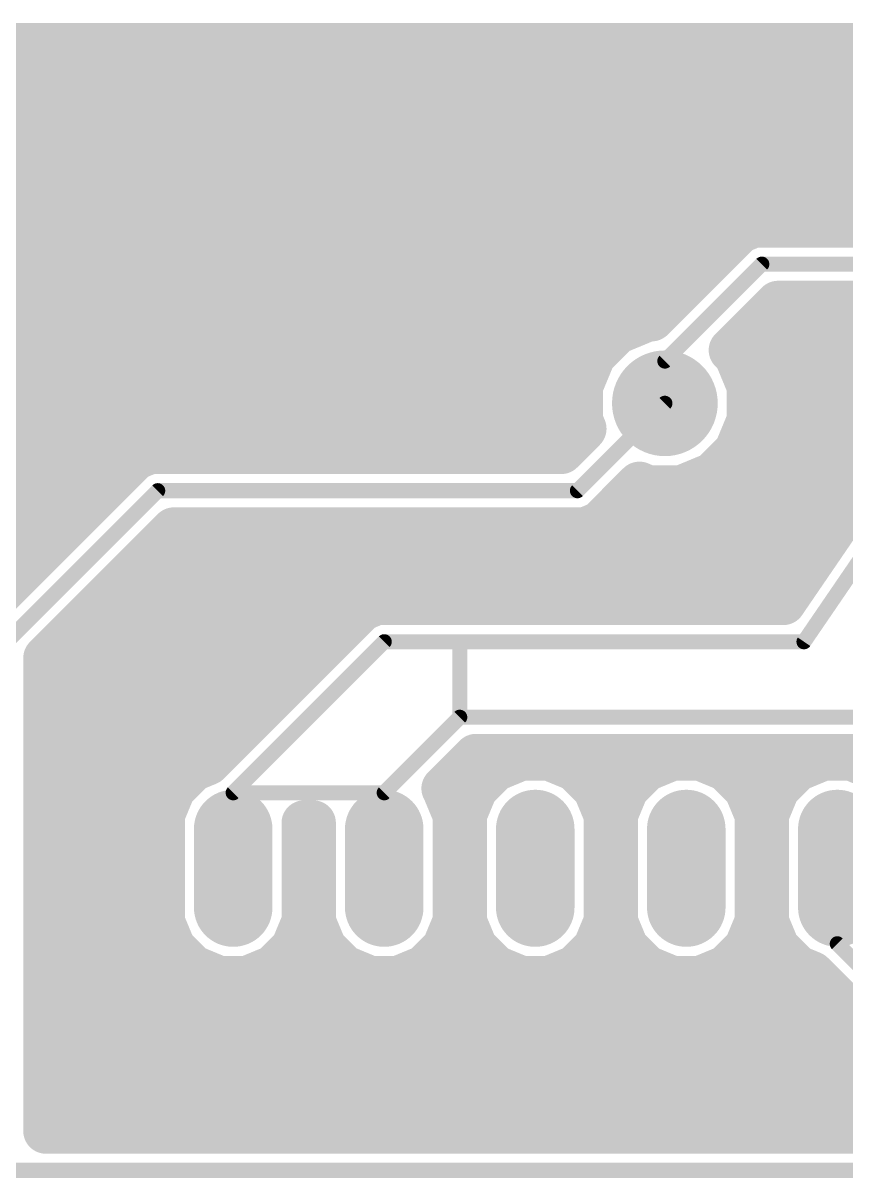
# Model space of a CAD drawing. Extents: x 1 to 64.7, y 1 to 39.6.
# Drawn here: x 19.33 to 33.16, y 20.19 to 39.61 of the extents above; entities that cross this region are included whole.
import ezdxf

# ---------------------------------------------------------------- set-up
doc = ezdxf.new("R2010")
doc.units = 0
doc.layers.add('16', color=175, linetype='CONTINUOUS')
doc.layers.add('17', color=82, linetype='CONTINUOUS')

# ---------------------------------------------------------------- blocks, each defined once
blk = doc.blocks.new('LONGP100')
at = {"const_width": 1}
blk.add_lwpolyline([(-0.5, 0), (0.5, 0)], dxfattribs=at)
at = {"const_width": 0.5}
for points in [[(-0.5, 0.25, 1), (-0.5, -0.25)], [(0.5, -0.25, 1), (0.5, 0.25)]]:
    blk.add_lwpolyline(points, format="xyb", dxfattribs=at)
blk = doc.blocks.new('ROUNDP')
at = {"const_width": 0.5}
blk.add_lwpolyline([(0, -0.25, 1), (0, 0.25, 1), (0, -0.25)], format="xyb", dxfattribs=at)

msp = doc.modelspace()

# ---------------------------------------------------------------- linework, layer by layer
at = {"layer": '16'}
for points, const_width in [([(1.397, 39.233), (64.313, 39.233)], 0.762), ([(1.397, 38.862), (64.313, 38.862)], 0.762), ([(1.397, 38.1), (64.313, 38.1)], 0.762), ([(1.397, 37.338), (64.313, 37.338)], 0.762), ([(1.397, 36.576), (64.313, 36.576)], 0.762), ([(31.6186, 36.2204), (31.3759, 36.1199)], 0.762), ([(40.7714, 36.2204), (31.6186, 36.2204)], 0.762), ([(31.3759, 36.1199), (31.1901, 35.9341)], 0.762), ([(1.397, 35.814), (31.0701, 35.814)], 0.762), ([(31.1901, 35.9341), (29.8985, 34.6424)], 0.762), ([(30.12, 33.93), (31.75, 35.56)], 0.254), ([(31.75, 35.56), (40.64, 35.56)], 0.254), ([(1.397, 35.052), (30.3081, 35.052)], 0.762), ([(31.2378, 34.1138), (32.0235, 34.8996)], 0.762), ([(32.0235, 34.8996), (40.3665, 34.8996)], 0.762), ([(29.8371, 34.6424), (29.3143, 34.4259)], 0.762), ([(29.8985, 34.6424), (29.8371, 34.6424)], 0.762), ([(29.3143, 34.4259), (28.9141, 34.0257)], 0.762), ([(18.2981, 34.29), (29.1784, 34.29)], 0.762), ([(31.4139, 34.29), (34.2584, 34.29)], 0.762), ([(28.9141, 34.0257), (28.6976, 33.5029)], 0.762), ([(31.3259, 34.0257), (31.2378, 34.1138)], 0.762), ([(31.5424, 33.5029), (31.3259, 34.0257)], 0.762), ([(19.1516, 33.2928), (18.9428, 33.7969)], 0.762), ([(30.12, 33.22), (30.12, 33.93)], 0.254), ([(19.0542, 33.528), (28.708, 33.528)], 0.762), ([(28.6976, 33.5029), (28.6976, 32.9371)], 0.762), ([(31.532, 33.528), (33.788, 33.528)], 0.762), ([(31.5424, 32.9371), (31.5424, 33.5029)], 0.762), ([(19.1516, 32.7472), (19.1516, 33.2928)], 0.762), ([(28.6976, 32.9371), (28.7578, 32.7917)], 0.762), ([(28.65, 31.75), (30.12, 33.22)], 0.254), ([(31.3259, 32.4143), (31.5424, 32.9371)], 0.762), ([(32.46, 29.21), (35.2, 33.22)], 0.254), ([(18.9428, 32.2431), (19.1516, 32.7472)], 0.762), ([(19.1516, 32.766), (28.7321, 32.766)], 0.762), ([(28.7578, 32.7917), (28.3765, 32.4104)], 0.762), ([(31.4715, 32.766), (33.8485, 32.766)], 0.762), ([(33.9396, 32.546), (32.1114, 29.8704)], 0.762), ([(21.2159, 32.3099), (21.0301, 32.1241)], 0.762), ([(21.4586, 32.4104), (21.2159, 32.3099)], 0.762), ([(28.3765, 32.4104), (21.4586, 32.4104)], 0.762), ([(30.9257, 32.0141), (31.3259, 32.4143)], 0.762), ([(21.0301, 32.1241), (18.4901, 29.5841)], 0.762), ([(18.7037, 32.004), (20.9101, 32.004)], 0.762), ([(30.4029, 31.7976), (30.9257, 32.0141)], 0.762), ([(30.9012, 32.004), (33.5693, 32.004)], 0.762), ([(29.0241, 31.1901), (29.6917, 31.8578)], 0.762), ([(29.6917, 31.8578), (29.8371, 31.7976)], 0.762), ([(29.8371, 31.7976), (30.4029, 31.7976)], 0.762), ([(19.05, 29.21), (21.59, 31.75)], 0.254), ([(21.59, 31.75), (28.65, 31.75)], 0.254), ([(13.1716, 31.242), (20.1481, 31.242)], 0.762), ([(19.7104, 28.9365), (21.8635, 31.0896)], 0.762), ([(21.8635, 31.0896), (28.7814, 31.0896)], 0.762), ([(28.7814, 31.0896), (29.0241, 31.1901)], 0.762), ([(29.0759, 31.242), (33.0486, 31.242)], 0.762), ([(12.7104, 30.48), (19.3861, 30.48)], 0.762), ([(21.2539, 30.48), (32.5279, 30.48)], 0.762), ([(25.0259, 29.7699), (24.8401, 29.5841)], 0.762), ([(25.2686, 29.8704), (25.0259, 29.7699)], 0.762), ([(32.1114, 29.8704), (25.2686, 29.8704)], 0.762), ([(20.4919, 29.718), (24.9741, 29.718)], 0.762), ([(24.8401, 29.5841), (22.4859, 27.2299)], 0.762), ([(24.8401, 29.5841), (24.8401, 29.5841)], 0.762), ([(19.7299, 28.956), (24.2121, 28.956)], 0.762), ([(22.86, 26.67), (25.4, 29.21)], 0.254), ([(22.86, 26.67), (25.4, 29.21)], 0.254), ([(25.4, 29.21), (32.46, 29.21)], 0.254), ([(25.4, 29.21), (26.67, 29.21)], 0.254), ([(26.67, 29.21), (26.67, 27.94)], 0.254), ([(19.7104, 20.9804), (19.7104, 28.9365)], 0.762), ([(19.7104, 28.194), (23.4501, 28.194)], 0.762), ([(25.4, 26.67), (26.67, 27.94)], 0.254), ([(26.67, 27.94), (25.4, 26.67)], 0.254), ([(26.67, 27.94), (33.73, 27.94)], 0.254), ([(19.7104, 27.432), (22.6881, 27.432)], 0.762), ([(22.4859, 27.2299), (22.4309, 27.1748)], 0.762), ([(22.4859, 27.2299), (22.4859, 27.2299)], 0.762), ([(26.4063, 26.7424), (26.9435, 27.2796)], 0.762), ([(26.9435, 27.2796), (33.6447, 27.2796)], 0.762), ([(27.7025, 27.2542), (27.2638, 27.0725)], 0.762), ([(28.1775, 27.2542), (27.7025, 27.2542)], 0.762), ([(28.6162, 27.0725), (28.1775, 27.2542)], 0.762), ([(30.2425, 27.2542), (29.8038, 27.0725)], 0.762), ([(30.7175, 27.2542), (30.2425, 27.2542)], 0.762), ([(31.1562, 27.0725), (30.7175, 27.2542)], 0.762), ([(32.7825, 27.2542), (32.3438, 27.0725)], 0.762), ([(33.2575, 27.2542), (32.7825, 27.2542)], 0.762), ([(33.6962, 27.0725), (33.2575, 27.2542)], 0.762), ([(22.1838, 27.0725), (21.8479, 26.7366)], 0.762), ([(22.4309, 27.1748), (22.1838, 27.0725)], 0.762), ([(27.2638, 27.0725), (26.9279, 26.7366)], 0.762), ([(28.9521, 26.7366), (28.6162, 27.0725)], 0.762), ([(29.8038, 27.0725), (29.4679, 26.7366)], 0.762), ([(31.4921, 26.7366), (31.1562, 27.0725)], 0.762), ([(32.3438, 27.0725), (32.0079, 26.7366)], 0.762), ([(19.7104, 26.67), (21.8203, 26.67)], 0.762), ([(21.8479, 26.7366), (21.6662, 26.2979)], 0.762), ([(26.4121, 26.7366), (26.4063, 26.7424)], 0.762), ([(26.5938, 26.2979), (26.4121, 26.7366)], 0.762), ([(26.4397, 26.67), (26.9003, 26.67)], 0.762), ([(26.9279, 26.7366), (26.7462, 26.2979)], 0.762), ([(29.1338, 26.2979), (28.9521, 26.7366)], 0.762), ([(28.9797, 26.67), (29.4403, 26.67)], 0.762), ([(29.4679, 26.7366), (29.2862, 26.2979)], 0.762), ([(31.6738, 26.2979), (31.4921, 26.7366)], 0.762), ([(31.5197, 26.67), (31.9803, 26.67)], 0.762), ([(32.0079, 26.7366), (31.8262, 26.2979)], 0.762), ([(21.6662, 26.2979), (21.6662, 24.5021)], 0.762), ([(22.86, 25.4), (22.86, 26.67)], 0.254), ([(25.4, 26.67), (22.86, 26.67)], 0.254), ([(25.4, 25.4), (25.4, 26.67)], 0.254), ([(26.5938, 24.5021), (26.5938, 26.2979)], 0.762), ([(26.7462, 26.2979), (26.7462, 24.5021)], 0.762), ([(29.1338, 24.5021), (29.1338, 26.2979)], 0.762), ([(29.2862, 26.2979), (29.2862, 24.5021)], 0.762), ([(31.6738, 24.5021), (31.6738, 26.2979)], 0.762), ([(31.8262, 26.2979), (31.8262, 24.5021)], 0.762), ([(24.0538, 24.5021), (24.0538, 26.162)], 0.762), ([(24.0538, 26.162), (24.2062, 26.162)], 0.762), ([(24.2062, 26.162), (24.2062, 24.5021)], 0.762), ([(19.7104, 25.908), (21.6662, 25.908)], 0.762), ([(24.0538, 25.908), (24.2062, 25.908)], 0.762), ([(26.5938, 25.908), (26.7462, 25.908)], 0.762), ([(29.1338, 25.908), (29.2862, 25.908)], 0.762), ([(31.6738, 25.908), (31.8262, 25.908)], 0.762), ([(19.7104, 25.146), (21.6662, 25.146)], 0.762), ([(24.0538, 25.146), (24.2062, 25.146)], 0.762), ([(26.5938, 25.146), (26.7462, 25.146)], 0.762), ([(29.1338, 25.146), (29.2862, 25.146)], 0.762), ([(31.6738, 25.146), (31.8262, 25.146)], 0.762), ([(33.02, 25.4), (33.02, 24.13)], 0.254), ([(21.6662, 24.5021), (21.8479, 24.0634)], 0.762), ([(23.8721, 24.0634), (24.0538, 24.5021)], 0.762), ([(24.2062, 24.5021), (24.3879, 24.0634)], 0.762), ([(26.4121, 24.0634), (26.5938, 24.5021)], 0.762), ([(26.7462, 24.5021), (26.9279, 24.0634)], 0.762), ([(28.9521, 24.0634), (29.1338, 24.5021)], 0.762), ([(29.2862, 24.5021), (29.4679, 24.0634)], 0.762), ([(31.4921, 24.0634), (31.6738, 24.5021)], 0.762), ([(31.8262, 24.5021), (32.0079, 24.0634)], 0.762), ([(19.7104, 24.384), (21.7151, 24.384)], 0.762), ([(24.0049, 24.384), (24.2551, 24.384)], 0.762), ([(26.5449, 24.384), (26.7951, 24.384)], 0.762), ([(29.0849, 24.384), (29.3351, 24.384)], 0.762), ([(31.6249, 24.384), (31.8751, 24.384)], 0.762), ([(21.8479, 24.0634), (22.1838, 23.7275)], 0.762), ([(23.5362, 23.7275), (23.8721, 24.0634)], 0.762), ([(24.3879, 24.0634), (24.7238, 23.7275)], 0.762), ([(26.0762, 23.7275), (26.4121, 24.0634)], 0.762), ([(26.9279, 24.0634), (27.2638, 23.7275)], 0.762), ([(28.6162, 23.7275), (28.9521, 24.0634)], 0.762), ([(29.4679, 24.0634), (29.8038, 23.7275)], 0.762), ([(31.1562, 23.7275), (31.4921, 24.0634)], 0.762), ([(32.0079, 24.0634), (32.3438, 23.7275)], 0.762), ([(22.1838, 23.7275), (22.6225, 23.5458)], 0.762), ([(23.0975, 23.5458), (23.5362, 23.7275)], 0.762), ([(24.7238, 23.7275), (25.1625, 23.5458)], 0.762), ([(25.6375, 23.5458), (26.0762, 23.7275)], 0.762), ([(27.2638, 23.7275), (27.7025, 23.5458)], 0.762), ([(28.1775, 23.5458), (28.6162, 23.7275)], 0.762), ([(29.8038, 23.7275), (30.2425, 23.5458)], 0.762), ([(30.7175, 23.5458), (31.1562, 23.7275)], 0.762), ([(32.3438, 23.7275), (32.5909, 23.6252)], 0.762), ([(33.02, 24.13), (35.56, 21.59)], 0.254), ([(19.7104, 23.622), (22.4386, 23.622)], 0.762), ([(22.6225, 23.5458), (23.0975, 23.5458)], 0.762), ([(23.2814, 23.622), (24.9786, 23.622)], 0.762), ([(25.1625, 23.5458), (25.6375, 23.5458)], 0.762), ([(25.8214, 23.622), (27.5186, 23.622)], 0.762), ([(27.7025, 23.5458), (28.1775, 23.5458)], 0.762), ([(28.3614, 23.622), (30.0586, 23.622)], 0.762), ([(30.2425, 23.5458), (30.7175, 23.5458)], 0.762), ([(30.9014, 23.622), (32.5941, 23.622)], 0.762), ([(32.5909, 23.6252), (35.0001, 21.2159)], 0.762), ([(19.7104, 22.86), (33.3561, 22.86)], 0.762), ([(19.7104, 22.098), (34.1181, 22.098)], 0.762), ([(19.7104, 21.336), (34.8801, 21.336)], 0.762), ([(35.306, 20.9804), (19.7104, 20.9804)], 0.762), ([(36.83, 20.32), (19.05, 20.32)], 0.254)]:
    msp.add_lwpolyline(points, dxfattribs=dict(at, const_width=const_width))
for points, const_width in [([(31.6186, 36.4109, 1), (31.6186, 36.0299)], 0.381), ([(31.6915, 36.0444, 1), (31.5457, 36.3964)], 0.381), ([(31.303, 36.2959, 1), (31.4488, 35.9439)], 0.381), ([(31.5106, 35.9852, 1), (31.2412, 36.2546)], 0.381), ([(31.0554, 36.0688, 1), (31.3248, 35.7994)], 0.381), ([(31.3248, 35.7994, 1), (31.0554, 36.0688)], 0.381), ([(31.0701, 35.6235, 1), (31.0701, 36.0045)], 0.381), ([(31.75, 35.6235, 1), (31.75, 35.4965)], 0.127), ([(31.7949, 35.5151, 1), (31.7051, 35.6049)], 0.127), ([(30.3081, 34.8615, 1), (30.3081, 35.2425)], 0.381), ([(32.0235, 35.0901, 1), (32.0235, 34.7091)], 0.381), ([(32.1582, 34.7649, 1), (31.8888, 35.0343)], 0.381), ([(29.8371, 34.8329, 1), (29.8371, 34.4519)], 0.381), ([(29.7637, 34.7771, 1), (30.0332, 34.5077)], 0.381), ([(29.91, 34.4664, 1), (29.7642, 34.8184)], 0.381), ([(29.8985, 34.4519, 1), (29.8985, 34.8329)], 0.381), ([(29.2414, 34.6018, 1), (29.3872, 34.2499)], 0.381), ([(29.449, 34.2911, 1), (29.1796, 34.5606)], 0.381), ([(29.1784, 34.0995, 1), (29.1784, 34.4805)], 0.381), ([(31.4139, 34.4805, 1), (31.4139, 34.0995)], 0.381), ([(29.0901, 33.9528, 1), (28.7381, 34.0986)], 0.381), ([(31.3725, 34.2485, 1), (31.1031, 33.9791)], 0.381), ([(31.1031, 34.2485, 1), (31.3725, 33.9791)], 0.381), ([(31.5018, 34.0986, 1), (31.1499, 33.9528)], 0.381), ([(28.7794, 34.1604, 1), (29.0489, 33.891)], 0.381), ([(31.1911, 33.891, 1), (31.4606, 34.1604)], 0.381), ([(30.1835, 33.93, 1), (30.0565, 33.93)], 0.127), ([(30.0751, 33.9749, 1), (30.1649, 33.8851)], 0.127), ([(28.8881, 33.5029, 1), (28.5071, 33.5029)], 0.381), ([(28.708, 33.3375, 1), (28.708, 33.7185)], 0.381), ([(31.532, 33.7185, 1), (31.532, 33.3375)], 0.381), ([(31.7329, 33.5029, 1), (31.3519, 33.5029)], 0.381), ([(19.3421, 33.2928, 1), (18.9611, 33.2928)], 0.381), ([(28.5216, 33.5758, 1), (28.8736, 33.43)], 0.381), ([(31.3664, 33.43, 1), (31.7184, 33.5758)], 0.381), ([(18.9756, 33.2199, 1), (19.3276, 33.3657)], 0.381), ([(28.8736, 33.01, 1), (28.5216, 32.8642)], 0.381), ([(30.0565, 33.22, 1), (30.1835, 33.22)], 0.127), ([(30.1649, 33.1751, 1), (30.0751, 33.2649)], 0.127), ([(31.7184, 32.8642, 1), (31.3664, 33.01)], 0.381), ([(19.1516, 32.9565, 1), (19.1516, 32.5755)], 0.381), ([(19.3276, 32.6743, 1), (18.9756, 32.8201)], 0.381), ([(28.5071, 32.9371, 1), (28.8881, 32.9371)], 0.381), ([(28.5818, 32.7188, 1), (28.9338, 32.8646)], 0.381), ([(28.8925, 32.657, 1), (28.6231, 32.9264)], 0.381), ([(28.7321, 32.5755, 1), (28.7321, 32.9565)], 0.381), ([(31.4715, 32.9565, 1), (31.4715, 32.5755)], 0.381), ([(31.3519, 32.9371, 1), (31.7329, 32.9371)], 0.381), ([(18.9611, 32.7472, 1), (19.3421, 32.7472)], 0.381), ([(21.143, 32.4859, 1), (21.2888, 32.1339)], 0.381), ([(21.3506, 32.1752, 1), (21.0812, 32.4446)], 0.381), ([(21.4586, 32.6009, 1), (21.4586, 32.2199)], 0.381), ([(21.5315, 32.2344, 1), (21.3857, 32.5864)], 0.381), ([(28.2417, 32.5451, 1), (28.5112, 32.2757)], 0.381), ([(28.3765, 32.2199, 1), (28.3765, 32.6009)], 0.381), ([(31.1499, 32.4872, 1), (31.5018, 32.3414)], 0.381), ([(31.4606, 32.2796, 1), (31.1911, 32.549)], 0.381), ([(20.8954, 32.2588, 1), (21.1648, 31.9894)], 0.381), ([(21.1648, 31.9894, 1), (20.8954, 32.2588)], 0.381), ([(20.9101, 31.8135, 1), (20.9101, 32.1945)], 0.381), ([(30.9012, 32.1945, 1), (30.9012, 31.8135)], 0.381), ([(30.791, 32.1489, 1), (31.0604, 31.8794)], 0.381), ([(30.9986, 31.8381, 1), (30.8528, 32.1901)], 0.381), ([(29.7646, 32.0338, 1), (29.6188, 31.6818)], 0.381), ([(29.8264, 31.7231, 1), (29.557, 31.9925)], 0.381), ([(29.8371, 31.9881, 1), (29.8371, 31.6071)], 0.381), ([(29.7642, 31.6216, 1), (29.91, 31.9736)], 0.381), ([(30.33, 31.9736, 1), (30.4758, 31.6216)], 0.381), ([(30.4029, 31.6071, 1), (30.4029, 31.9881)], 0.381), ([(21.59, 31.8135, 1), (21.59, 31.6865)], 0.127), ([(21.6349, 31.7051, 1), (21.5451, 31.7949)], 0.127), ([(28.6051, 31.7949, 1), (28.6949, 31.7051)], 0.127), ([(28.65, 31.6865, 1), (28.65, 31.8135)], 0.127), ([(20.1481, 31.0515, 1), (20.1481, 31.4325)], 0.381), ([(21.8635, 31.2801, 1), (21.8635, 30.8991)], 0.381), ([(21.9982, 30.9549, 1), (21.7288, 31.2243)], 0.381), ([(28.7814, 30.8991, 1), (28.7814, 31.2801)], 0.381), ([(28.8894, 31.3248, 1), (29.1588, 31.0554)], 0.381), ([(29.0759, 31.4325, 1), (29.0759, 31.0515)], 0.381), ([(29.097, 31.0141, 1), (28.9512, 31.3661)], 0.381), ([(33.0486, 31.0515, 1), (33.0486, 31.4325)], 0.381), ([(28.7085, 31.2656, 1), (28.8543, 30.9136)], 0.381), ([(19.3861, 30.2895, 1), (19.3861, 30.6705)], 0.381), ([(21.2539, 30.6705, 1), (21.2539, 30.2895)], 0.381), ([(32.5279, 30.2895, 1), (32.5279, 30.6705)], 0.381), ([(24.953, 29.9459, 1), (25.0988, 29.5939)], 0.381), ([(25.1606, 29.6352, 1), (24.8912, 29.9046)], 0.381), ([(25.2686, 30.0609, 1), (25.2686, 29.6799)], 0.381), ([(25.3415, 29.6944, 1), (25.1957, 30.0464)], 0.381), ([(31.9541, 29.9779, 1), (32.2687, 29.7629)], 0.381), ([(32.1114, 29.6799, 1), (32.1114, 30.0609)], 0.381), ([(20.4919, 29.9085, 1), (20.4919, 29.5275)], 0.381), ([(25.0306, 29.5841, 1), (24.6496, 29.5841)], 0.381), ([(24.7054, 29.7188, 1), (24.9748, 29.4494)], 0.381), ([(24.9748, 29.4494, 1), (24.7054, 29.7188)], 0.381), ([(24.9741, 29.5275, 1), (24.9741, 29.9085)], 0.381), ([(24.6496, 29.5841, 1), (25.0306, 29.5841)], 0.381), ([(19.7299, 29.1465, 1), (19.7299, 28.7655)], 0.381), ([(24.2121, 28.7655, 1), (24.2121, 29.1465)], 0.381), ([(25.4, 29.2735, 1), (25.4, 29.1465)], 0.127), ([(25.4, 29.2735, 1), (25.4, 29.1465)], 0.127), ([(25.4449, 29.1651, 1), (25.3551, 29.2549)], 0.127), ([(25.4449, 29.1651, 1), (25.3551, 29.2549)], 0.127), ([(26.7335, 29.21, 1), (26.6065, 29.21)], 0.127), ([(26.67, 29.1465, 1), (26.67, 29.2735)], 0.127), ([(32.46, 29.1465, 1), (32.46, 29.2735)], 0.127), ([(19.9009, 28.9365, 1), (19.5199, 28.9365)], 0.381), ([(19.5757, 29.0712, 1), (19.8451, 28.8017)], 0.381), ([(32.4076, 29.2458, 1), (32.5124, 29.1742)], 0.127), ([(19.7104, 28.3845, 1), (19.7104, 28.0035)], 0.381), ([(23.4501, 28.0035, 1), (23.4501, 28.3845)], 0.381), ([(26.67, 28.0035, 1), (26.67, 27.8765)], 0.127), ([(26.6065, 27.94, 1), (26.7335, 27.94)], 0.127), ([(26.7149, 27.8951, 1), (26.6251, 27.9849)], 0.127), ([(26.7149, 27.8951, 1), (26.6251, 27.9849)], 0.127), ([(19.7104, 27.6225, 1), (19.7104, 27.2415)], 0.381), ([(22.6881, 27.2415, 1), (22.6881, 27.6225)], 0.381), ([(22.4859, 27.4204, 1), (22.4859, 27.0394)], 0.381), ([(22.6206, 27.0952, 1), (22.3512, 27.3646)], 0.381), ([(22.4859, 27.0394, 1), (22.4859, 27.4204)], 0.381), ([(26.9435, 27.4701, 1), (26.9435, 27.0891)], 0.381), ([(27.0782, 27.1449, 1), (26.8088, 27.4143)], 0.381), ([(27.7025, 27.4447, 1), (27.7025, 27.0637)], 0.381), ([(27.7754, 27.0782, 1), (27.6296, 27.4302)], 0.381), ([(28.2504, 27.4302, 1), (28.1046, 27.0782)], 0.381), ([(28.1775, 27.0637, 1), (28.1775, 27.4447)], 0.381), ([(30.2425, 27.4447, 1), (30.2425, 27.0637)], 0.381), ([(30.3154, 27.0782, 1), (30.1696, 27.4302)], 0.381), ([(30.7904, 27.4302, 1), (30.6446, 27.0782)], 0.381), ([(30.7175, 27.0637, 1), (30.7175, 27.4447)], 0.381), ([(32.7825, 27.4447, 1), (32.7825, 27.0637)], 0.381), ([(32.8554, 27.0782, 1), (32.7096, 27.4302)], 0.381), ([(33.3304, 27.4302, 1), (33.1846, 27.0782)], 0.381), ([(33.2575, 27.0637, 1), (33.2575, 27.4447)], 0.381), ([(22.1109, 27.2485, 1), (22.2567, 26.8965)], 0.381), ([(22.3185, 26.9377, 1), (22.0491, 27.2072)], 0.381), ([(22.2962, 27.3095, 1), (22.5656, 27.0401)], 0.381), ([(22.3512, 27.3646, 1), (22.6206, 27.0952)], 0.381), ([(22.5038, 26.9988, 1), (22.358, 27.3508)], 0.381), ([(27.1909, 27.2485, 1), (27.3367, 26.8965)], 0.381), ([(27.3985, 26.9377, 1), (27.1291, 27.2072)], 0.381), ([(28.7509, 27.2072, 1), (28.4815, 26.9377)], 0.381), ([(28.5433, 26.8965, 1), (28.6891, 27.2485)], 0.381), ([(29.7309, 27.2485, 1), (29.8767, 26.8965)], 0.381), ([(29.9385, 26.9377, 1), (29.6691, 27.2072)], 0.381), ([(31.2909, 27.2072, 1), (31.0215, 26.9377)], 0.381), ([(31.0833, 26.8965, 1), (31.2291, 27.2485)], 0.381), ([(32.2709, 27.2485, 1), (32.4167, 26.8965)], 0.381), ([(32.4785, 26.9377, 1), (32.2091, 27.2072)], 0.381), ([(19.7104, 26.8605, 1), (19.7104, 26.4795)], 0.381), ([(21.7132, 26.8713, 1), (21.9826, 26.6019)], 0.381), ([(22.0239, 26.6637, 1), (21.6719, 26.8095)], 0.381), ([(21.8203, 26.4795, 1), (21.8203, 26.8605)], 0.381), ([(26.541, 26.8771, 1), (26.2716, 26.6077)], 0.381), ([(26.2716, 26.8771, 1), (26.541, 26.6077)], 0.381), ([(26.5881, 26.8095, 1), (26.2361, 26.6637)], 0.381), ([(26.4397, 26.8605, 1), (26.4397, 26.4795)], 0.381), ([(26.2773, 26.6019, 1), (26.5468, 26.8713)], 0.381), ([(26.7932, 26.8713, 1), (27.0626, 26.6019)], 0.381), ([(27.1039, 26.6637, 1), (26.7519, 26.8095)], 0.381), ([(26.9003, 26.4795, 1), (26.9003, 26.8605)], 0.381), ([(29.1281, 26.8095, 1), (28.7761, 26.6637)], 0.381), ([(28.9797, 26.8605, 1), (28.9797, 26.4795)], 0.381), ([(28.8173, 26.6019, 1), (29.0868, 26.8713)], 0.381), ([(29.3332, 26.8713, 1), (29.6026, 26.6019)], 0.381), ([(29.6439, 26.6637, 1), (29.2919, 26.8095)], 0.381), ([(29.4403, 26.4795, 1), (29.4403, 26.8605)], 0.381), ([(31.6681, 26.8095, 1), (31.3161, 26.6637)], 0.381), ([(31.5197, 26.8605, 1), (31.5197, 26.4795)], 0.381), ([(31.3573, 26.6019, 1), (31.6268, 26.8713)], 0.381), ([(31.8732, 26.8713, 1), (32.1426, 26.6019)], 0.381), ([(32.1839, 26.6637, 1), (31.8319, 26.8095)], 0.381), ([(31.9803, 26.4795, 1), (31.9803, 26.8605)], 0.381), ([(21.8567, 26.2979, 1), (21.4757, 26.2979)], 0.381), ([(22.9235, 26.67, 1), (22.7965, 26.67)], 0.127), ([(22.86, 26.7335, 1), (22.86, 26.6065)], 0.127), ([(22.8151, 26.7149, 1), (22.9049, 26.6251)], 0.127), ([(22.8151, 26.7149, 1), (22.9049, 26.6251)], 0.127), ([(25.4635, 26.67, 1), (25.3365, 26.67)], 0.127), ([(25.3551, 26.7149, 1), (25.4449, 26.6251)], 0.127), ([(25.3551, 26.7149, 1), (25.4449, 26.6251)], 0.127), ([(25.4, 26.6065, 1), (25.4, 26.7335)], 0.127), ([(26.7843, 26.2979, 1), (26.4033, 26.2979)], 0.381), ([(26.9367, 26.2979, 1), (26.5557, 26.2979)], 0.381), ([(29.3243, 26.2979, 1), (28.9433, 26.2979)], 0.381), ([(29.4767, 26.2979, 1), (29.0957, 26.2979)], 0.381), ([(31.8643, 26.2979, 1), (31.4833, 26.2979)], 0.381), ([(32.0167, 26.2979, 1), (31.6357, 26.2979)], 0.381), ([(21.4902, 26.3708, 1), (21.8422, 26.225)], 0.381), ([(24.2443, 26.162, 1), (23.8633, 26.162)], 0.381), ([(24.0538, 26.3525, 1), (24.0538, 25.9715)], 0.381), ([(24.3967, 26.162, 1), (24.0157, 26.162)], 0.381), ([(24.2062, 25.9715, 1), (24.2062, 26.3525)], 0.381), ([(26.4178, 26.225, 1), (26.7698, 26.3708)], 0.381), ([(26.5702, 26.3708, 1), (26.9222, 26.225)], 0.381), ([(28.9578, 26.225, 1), (29.3098, 26.3708)], 0.381), ([(29.1102, 26.3708, 1), (29.4622, 26.225)], 0.381), ([(31.4978, 26.225, 1), (31.8498, 26.3708)], 0.381), ([(31.6502, 26.3708, 1), (32.0022, 26.225)], 0.381), ([(19.7104, 26.0985, 1), (19.7104, 25.7175)], 0.381), ([(21.6662, 25.7175, 1), (21.6662, 26.0985)], 0.381), ([(24.0538, 26.0985, 1), (24.0538, 25.7175)], 0.381), ([(24.2062, 25.7175, 1), (24.2062, 26.0985)], 0.381), ([(26.5938, 26.0985, 1), (26.5938, 25.7175)], 0.381), ([(26.7462, 25.7175, 1), (26.7462, 26.0985)], 0.381), ([(29.1338, 26.0985, 1), (29.1338, 25.7175)], 0.381), ([(29.2862, 25.7175, 1), (29.2862, 26.0985)], 0.381), ([(31.6738, 26.0985, 1), (31.6738, 25.7175)], 0.381), ([(31.8262, 25.7175, 1), (31.8262, 26.0985)], 0.381), ([(19.7104, 25.3365, 1), (19.7104, 24.9555)], 0.381), ([(21.6662, 24.9555, 1), (21.6662, 25.3365)], 0.381), ([(22.7965, 25.4, 1), (22.9235, 25.4)], 0.127), ([(24.0538, 25.3365, 1), (24.0538, 24.9555)], 0.381), ([(24.2062, 24.9555, 1), (24.2062, 25.3365)], 0.381), ([(25.3365, 25.4, 1), (25.4635, 25.4)], 0.127), ([(26.5938, 25.3365, 1), (26.5938, 24.9555)], 0.381), ([(26.7462, 24.9555, 1), (26.7462, 25.3365)], 0.381), ([(29.1338, 25.3365, 1), (29.1338, 24.9555)], 0.381), ([(29.2862, 24.9555, 1), (29.2862, 25.3365)], 0.381), ([(31.6738, 25.3365, 1), (31.6738, 24.9555)], 0.381), ([(31.8262, 24.9555, 1), (31.8262, 25.3365)], 0.381), ([(33.0835, 25.4, 1), (32.9565, 25.4)], 0.127), ([(21.8422, 24.575, 1), (21.4902, 24.4292)], 0.381), ([(24.2298, 24.4292, 1), (23.8778, 24.575)], 0.381), ([(24.3822, 24.575, 1), (24.0302, 24.4292)], 0.381), ([(26.7698, 24.4292, 1), (26.4178, 24.575)], 0.381), ([(26.9222, 24.575, 1), (26.5702, 24.4292)], 0.381), ([(29.3098, 24.4292, 1), (28.9578, 24.575)], 0.381), ([(29.4622, 24.575, 1), (29.1102, 24.4292)], 0.381), ([(31.8498, 24.4292, 1), (31.4978, 24.575)], 0.381), ([(32.0022, 24.575, 1), (31.6502, 24.4292)], 0.381), ([(19.7104, 24.5745, 1), (19.7104, 24.1935)], 0.381), ([(21.4757, 24.5021, 1), (21.8567, 24.5021)], 0.381), ([(21.7151, 24.1935, 1), (21.7151, 24.5745)], 0.381), ([(24.0049, 24.5745, 1), (24.0049, 24.1935)], 0.381), ([(23.8633, 24.5021, 1), (24.2443, 24.5021)], 0.381), ([(24.0157, 24.5021, 1), (24.3967, 24.5021)], 0.381), ([(24.2551, 24.1935, 1), (24.2551, 24.5745)], 0.381), ([(26.5449, 24.5745, 1), (26.5449, 24.1935)], 0.381), ([(26.4033, 24.5021, 1), (26.7843, 24.5021)], 0.381), ([(26.5557, 24.5021, 1), (26.9367, 24.5021)], 0.381), ([(26.7951, 24.1935, 1), (26.7951, 24.5745)], 0.381), ([(29.0849, 24.5745, 1), (29.0849, 24.1935)], 0.381), ([(28.9433, 24.5021, 1), (29.3243, 24.5021)], 0.381), ([(29.0957, 24.5021, 1), (29.4767, 24.5021)], 0.381), ([(29.3351, 24.1935, 1), (29.3351, 24.5745)], 0.381), ([(31.6249, 24.5745, 1), (31.6249, 24.1935)], 0.381), ([(31.4833, 24.5021, 1), (31.8643, 24.5021)], 0.381), ([(31.6357, 24.5021, 1), (32.0167, 24.5021)], 0.381), ([(31.8751, 24.1935, 1), (31.8751, 24.5745)], 0.381), ([(21.9826, 24.1981, 1), (21.7132, 23.9287)], 0.381), ([(21.6719, 23.9905, 1), (22.0239, 24.1363)], 0.381), ([(23.6961, 24.1363, 1), (24.0481, 23.9905)], 0.381), ([(24.0068, 23.9287, 1), (23.7373, 24.1981)], 0.381), ([(24.5226, 24.1981, 1), (24.2532, 23.9287)], 0.381), ([(24.2119, 23.9905, 1), (24.5639, 24.1363)], 0.381), ([(26.2361, 24.1363, 1), (26.5881, 23.9905)], 0.381), ([(26.5468, 23.9287, 1), (26.2773, 24.1981)], 0.381), ([(27.0626, 24.1981, 1), (26.7932, 23.9287)], 0.381), ([(26.7519, 23.9905, 1), (27.1039, 24.1363)], 0.381), ([(28.7761, 24.1363, 1), (29.1281, 23.9905)], 0.381), ([(29.0868, 23.9287, 1), (28.8173, 24.1981)], 0.381), ([(29.6026, 24.1981, 1), (29.3332, 23.9287)], 0.381), ([(29.2919, 23.9905, 1), (29.6439, 24.1363)], 0.381), ([(31.3161, 24.1363, 1), (31.6681, 23.9905)], 0.381), ([(31.6268, 23.9287, 1), (31.3573, 24.1981)], 0.381), ([(32.1426, 24.1981, 1), (31.8732, 23.9287)], 0.381), ([(31.8319, 23.9905, 1), (32.1839, 24.1363)], 0.381), ([(22.2567, 23.9035, 1), (22.1109, 23.5515)], 0.381), ([(23.6091, 23.5515, 1), (23.4633, 23.9035)], 0.381), ([(24.7967, 23.9035, 1), (24.6509, 23.5515)], 0.381), ([(26.1491, 23.5515, 1), (26.0033, 23.9035)], 0.381), ([(27.3367, 23.9035, 1), (27.1909, 23.5515)], 0.381), ([(28.6891, 23.5515, 1), (28.5433, 23.9035)], 0.381), ([(29.8767, 23.9035, 1), (29.7309, 23.5515)], 0.381), ([(31.2291, 23.5515, 1), (31.0833, 23.9035)], 0.381), ([(32.4167, 23.9035, 1), (32.2709, 23.5515)], 0.381), ([(33.0649, 24.1749, 1), (32.9751, 24.0851)], 0.127), ([(32.9565, 24.13, 1), (33.0835, 24.13)], 0.127), ([(19.7104, 23.8125, 1), (19.7104, 23.4315)], 0.381), ([(22.0491, 23.5928, 1), (22.3185, 23.8622)], 0.381), ([(22.6225, 23.7363, 1), (22.6225, 23.3553)], 0.381), ([(22.4386, 23.4315, 1), (22.4386, 23.8125)], 0.381), ([(22.5496, 23.3698, 1), (22.6954, 23.7218)], 0.381), ([(23.0246, 23.7218, 1), (23.1704, 23.3698)], 0.381), ([(23.2814, 23.8125, 1), (23.2814, 23.4315)], 0.381), ([(23.0975, 23.3553, 1), (23.0975, 23.7363)], 0.381), ([(23.4015, 23.8622, 1), (23.6709, 23.5928)], 0.381), ([(24.5891, 23.5928, 1), (24.8585, 23.8622)], 0.381), ([(25.1625, 23.7363, 1), (25.1625, 23.3553)], 0.381), ([(24.9786, 23.4315, 1), (24.9786, 23.8125)], 0.381), ([(25.0896, 23.3698, 1), (25.2354, 23.7218)], 0.381), ([(25.5646, 23.7218, 1), (25.7104, 23.3698)], 0.381), ([(25.8214, 23.8125, 1), (25.8214, 23.4315)], 0.381), ([(25.6375, 23.3553, 1), (25.6375, 23.7363)], 0.381), ([(25.9415, 23.8622, 1), (26.2109, 23.5928)], 0.381), ([(27.1291, 23.5928, 1), (27.3985, 23.8622)], 0.381), ([(27.7025, 23.7363, 1), (27.7025, 23.3553)], 0.381), ([(27.5186, 23.4315, 1), (27.5186, 23.8125)], 0.381), ([(27.6296, 23.3698, 1), (27.7754, 23.7218)], 0.381), ([(28.1046, 23.7218, 1), (28.2504, 23.3698)], 0.381), ([(28.3614, 23.8125, 1), (28.3614, 23.4315)], 0.381), ([(28.1775, 23.3553, 1), (28.1775, 23.7363)], 0.381), ([(28.4815, 23.8622, 1), (28.7509, 23.5928)], 0.381), ([(29.6691, 23.5928, 1), (29.9385, 23.8622)], 0.381), ([(30.2425, 23.7363, 1), (30.2425, 23.3553)], 0.381), ([(30.0586, 23.4315, 1), (30.0586, 23.8125)], 0.381), ([(30.1696, 23.3698, 1), (30.3154, 23.7218)], 0.381), ([(30.6446, 23.7218, 1), (30.7904, 23.3698)], 0.381), ([(30.9014, 23.8125, 1), (30.9014, 23.4315)], 0.381), ([(30.7175, 23.3553, 1), (30.7175, 23.7363)], 0.381), ([(31.0215, 23.8622, 1), (31.2909, 23.5928)], 0.381), ([(32.2091, 23.5928, 1), (32.4785, 23.8622)], 0.381), ([(32.7256, 23.7599, 1), (32.4562, 23.4905)], 0.381), ([(32.518, 23.4492, 1), (32.6638, 23.8012)], 0.381), ([(32.5941, 23.4315, 1), (32.5941, 23.8125)], 0.381), ([(19.7104, 23.0505, 1), (19.7104, 22.6695)], 0.381), ([(19.7104, 22.2885, 1), (19.7104, 21.9075)], 0.381), ([(19.7104, 21.5265, 1), (19.7104, 21.1455)], 0.381), ([(19.7104, 21.1709, 1), (19.7104, 20.7899)], 0.381), ([(19.5199, 20.9804, 1), (19.9009, 20.9804)], 0.381)]:
    msp.add_lwpolyline(points, format="xyb", dxfattribs=dict(at, const_width=const_width))

# ---------------------------------------------------------------- block references
at = {"layer": '17'}
for name, p, xscale, yscale, rotation in [('ROUNDP', (30.12, 33.22), 1.778, 1.778, 270), ('ROUNDP', (32.66, 33.22), 1.778, 1.778, 180), ('LONGP100', (22.86, 25.4), 1.3208, 1.3208, 90), ('LONGP100', (25.4, 25.4), 1.3208, 1.3208, 90), ('LONGP100', (27.94, 25.4), 1.3208, 1.3208, 90), ('LONGP100', (30.48, 25.4), 1.3208, 1.3208, 90), ('LONGP100', (33.02, 25.4), 1.3208, 1.3208, 90)]:
    msp.add_blockref(name, p, dxfattribs=dict(at, xscale=xscale, yscale=yscale, rotation=rotation))

doc.saveas('drawing.dxf')
